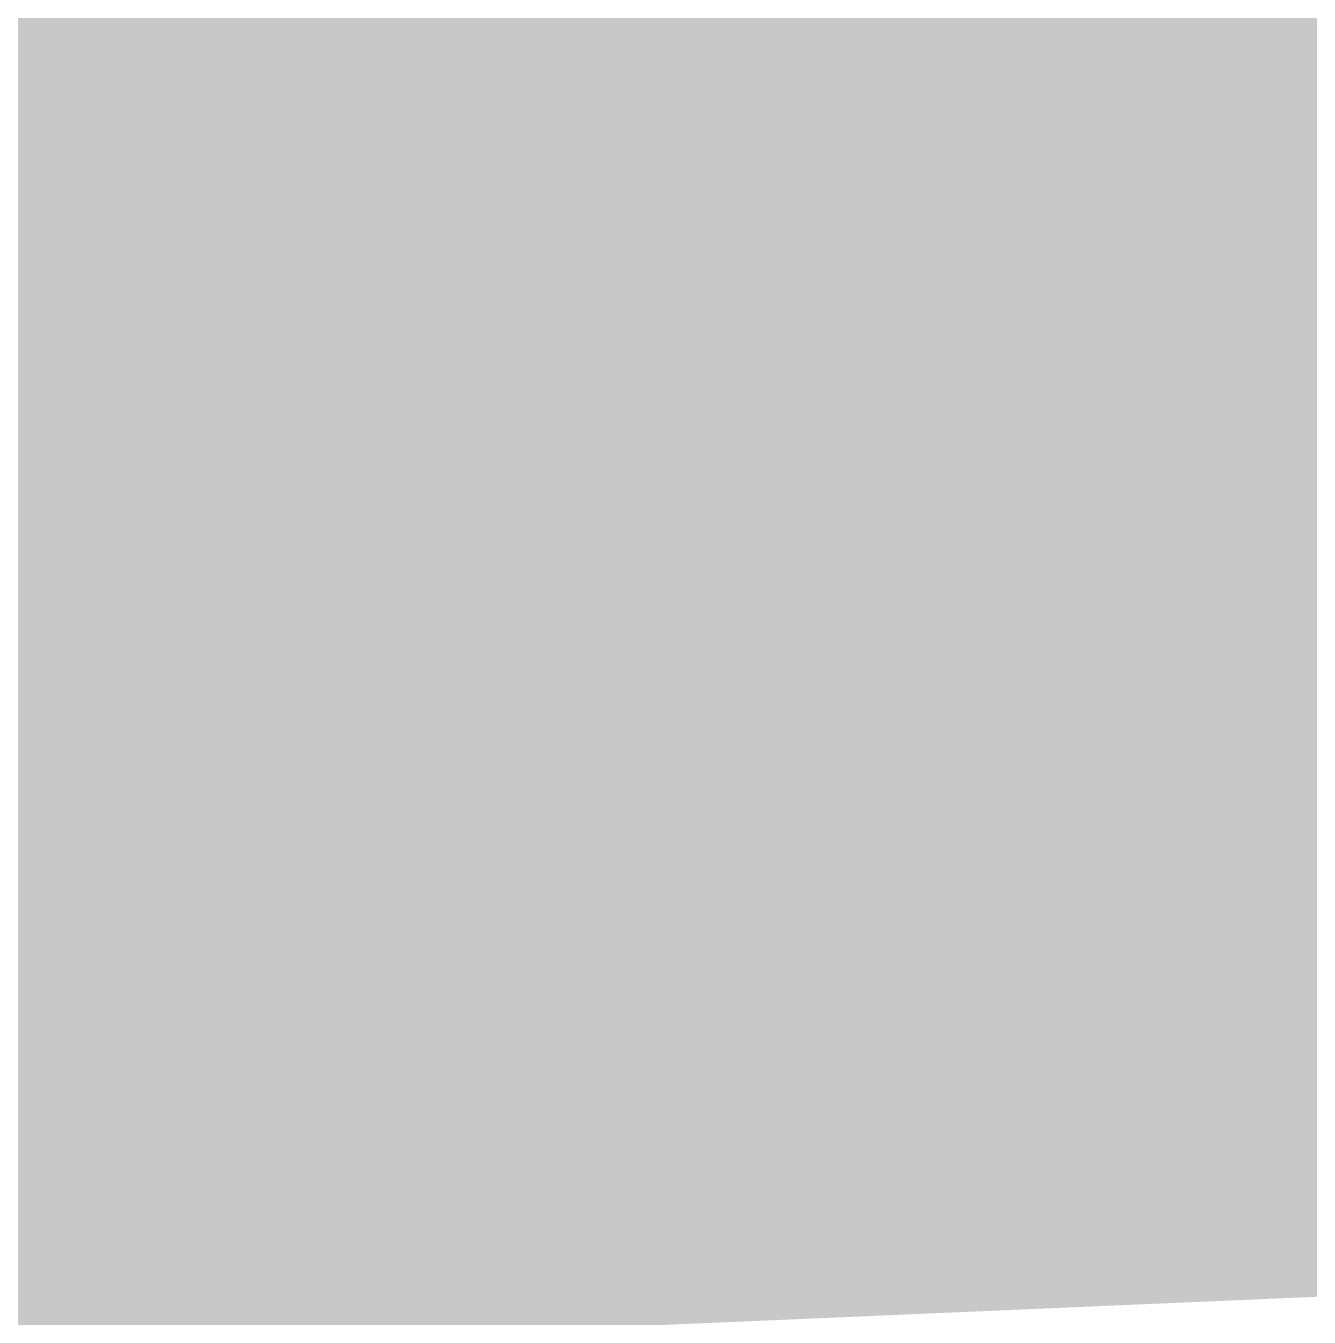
# Model space of a CAD drawing. Header units: millimetres. Extents: x -1178 to 415037, y -3506 to 42334.
# Drawn here: x 87489.5 to 87509, y 10441.38 to 10461 of the extents above; entities that cross this region are included whole.
import ezdxf

# ---------------------------------------------------------------- set-up
doc = ezdxf.new("R2010")
doc.units = ezdxf.units.MM
doc.layers.add('A-AREA-PATT-1', color=7, linetype='Continuous', lineweight=5, true_color=0xa5bae0, transparency=1)

msp = doc.modelspace()

# ---------------------------------------------------------------- hatches: boundary and pattern name
at = {"layer": 'A-AREA-PATT-1'}
h = msp.add_hatch(color=256, dxfattribs=at)
h.paths.add_polyline_path([(89320, 10460), (89350, 10460), (89350, 10500), (89360, 10500), (89360, 10460), (89485, 10460), (89483.79, 10619.997), (89359, 10619.997), (89359, 10599.997), (87510, 10600), (87510, 10500), (87520, 10500), (87520, 10480), (87470, 10480), (87470, 10460), (89310, 10460)])
h.paths.add_polyline_path([(85480.873, 10460), (85500, 10460), (85500, 10480), (85450, 10480), (85450, 10500), (85460, 10500), (85460, 10600), (85410, 10600), (85410, 10500), (85445, 10500), (85446, 10460), (85480.5, 10460)])
h.paths.add_polyline_path([(82697, 11570.5), (82714, 11570.5), (82714, 11600), (82697, 11600), (82697, 11586)])
h.paths.add_polyline_path([(84737, 11570.5), (84737, 11581), (84717, 11581), (84717, 11570.5)])
h.paths.add_polyline_path([(82697, 13050), (82714, 13050), (82713.341, 13379.5), (82697, 13379.5), (82697, 13060)])
h = msp.add_hatch(color=256, dxfattribs=at)
h.paths.add_polyline_path([(89162.572, 7571), (89249.5, 7571), (89249, 7650), (85040.5, 7650), (85042.1, 7571), (89148.4, 7571)])
h.paths.add_polyline_path([(87470, 10440), (87520, 10442.157), (87520, 10443), (89249.5, 10443), (89249.5, 10460), (87470, 10460), (87470, 10443)])
h.paths.add_polyline_path([(85500, 10440), (85500, 10460), (85480.5, 10460), (85480.5, 10440), (85493.93, 10440)])

doc.saveas('drawing.dxf')
